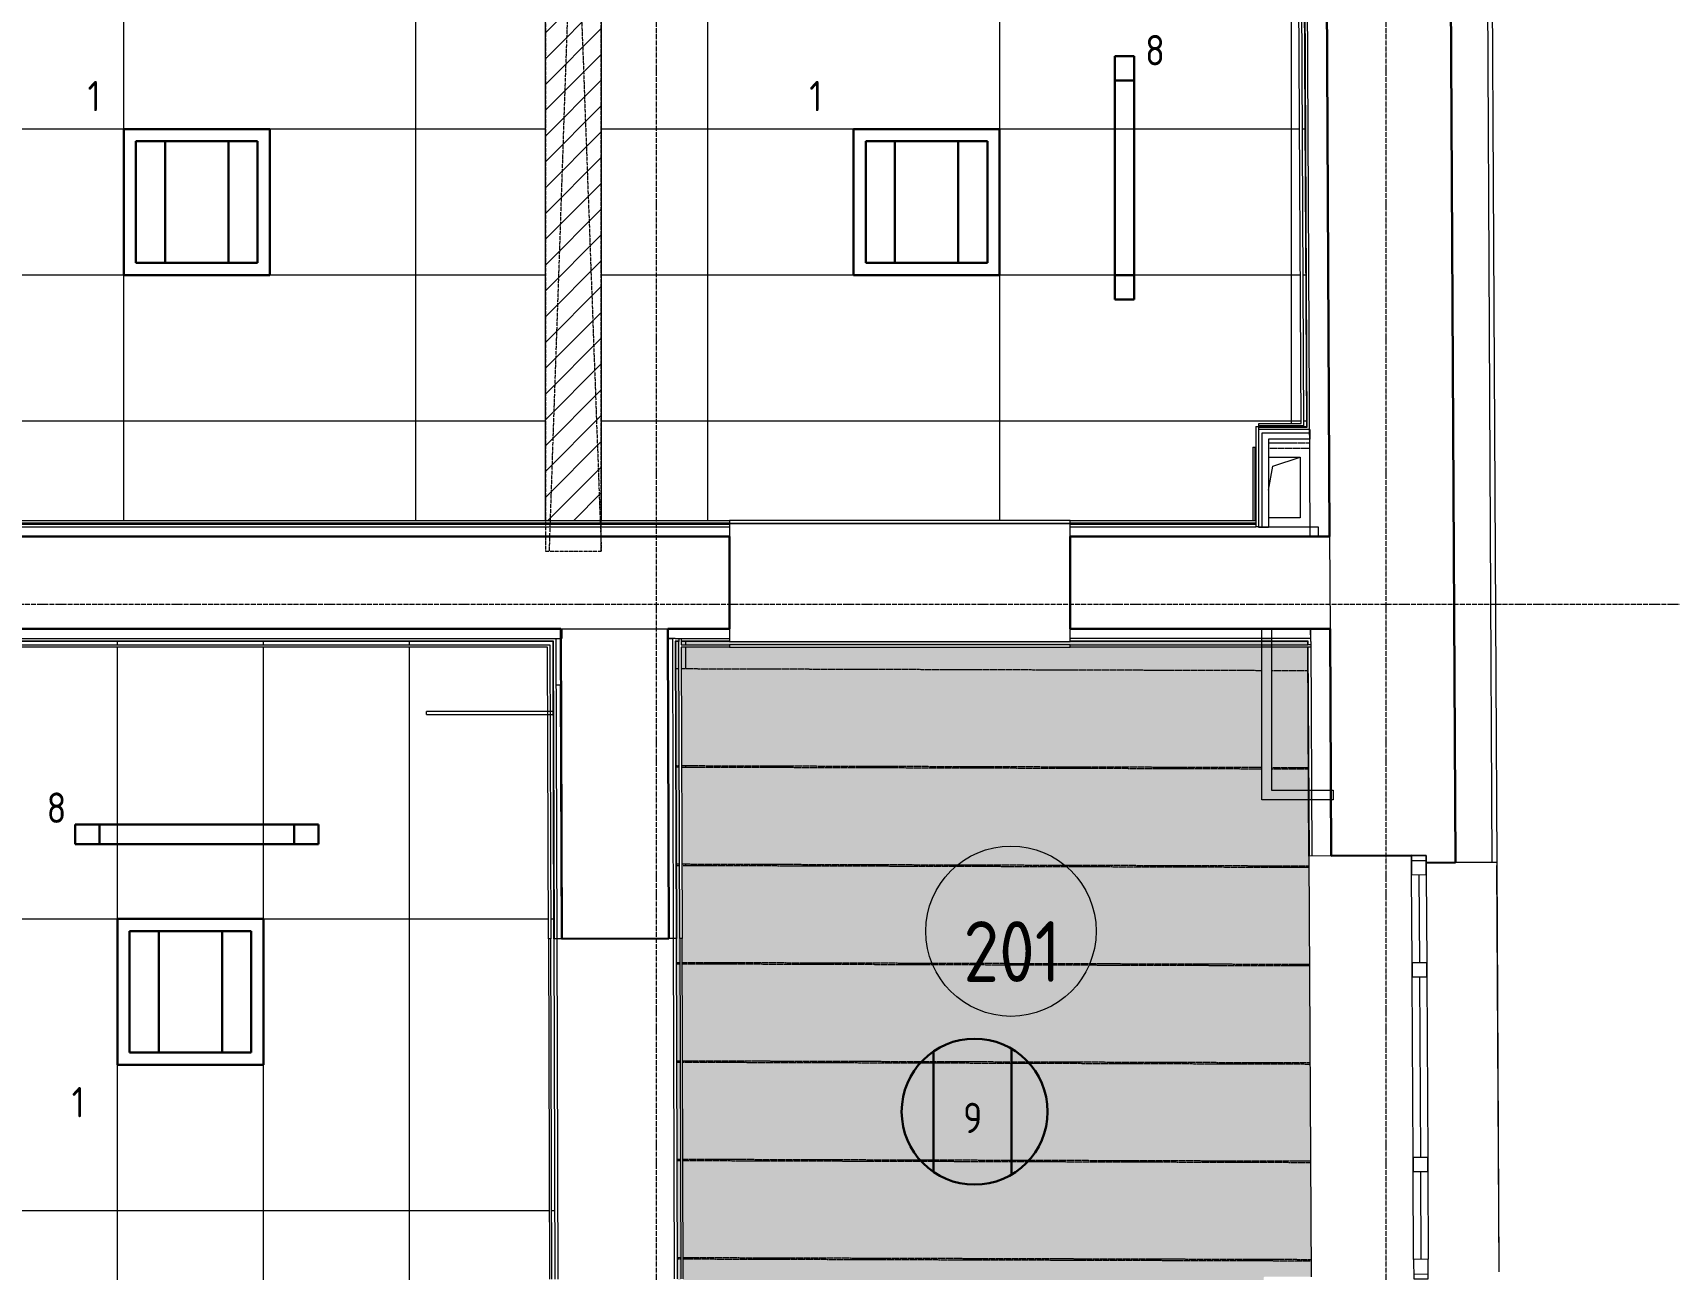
# Model space of a CAD drawing. Header units: millimetres. Extents: x -10474 to 67905, y -3824 to 44223.
# Drawn here: x -2564 to 4163, y 33811 to 38894 of the extents above; entities that cross this region are included whole.
import ezdxf

# ---------------------------------------------------------------- set-up
doc = ezdxf.new("R2010")
doc.units = ezdxf.units.MM
for name, pattern in [('ADSK_Линия сетки', [25, 20, -2.5, 0, -2.5]), ('ADSK_Штрих_ш3 п1_5', [4.5, 3, -1.5]), ('ADSK_Штрихпунктирная 2 точки_ш15 п1_5 п1_5 п1_5', [19.5, 15, -1.5, 0, -1.5, 0, -1.5])]:
    doc.linetypes.add(name, pattern=pattern)
for name, color, linetype, lineweight in [('_ Окна', 7, 'Continuous', 9), ('Аннотация', 7, 'Continuous', 20), ('Каркас', 7, 'Continuous', 18), ('Марки помещений', 7, 'Continuous', 20), ('Обобщенные модели', 7, 'Continuous', 18), ('Окна', 7, 'Continuous', 9), ('Оси', 7, 'Continuous', 9), ('Перекрытие', 7, 'Continuous', 18), ('Потолки', 7, 'Continuous', 9), ('Потолки штриховка', 7, 'Continuous', 9), ('Стены внутренние', 7, 'Continuous', 18), ('Стены наружные', 7, 'Continuous', 18), ('Стены несущие', 7, 'Continuous', 30), ('Стены отделка', 7, 'Continuous', 30), ('Стены штриховка', 7, 'Continuous', 9)]:
    doc.layers.add(name, color=color, linetype=linetype, lineweight=lineweight)
doc.layers.add('Линии', color=7, linetype='Continuous', lineweight=9, true_color=0x00a600)
doc.styles.add('GOST Common_1', font='GOST_Common.ttf', dxfattribs={"width": 0.9, "height": 250})
doc.styles.add('GOST Common_4', font='GOST_Common.ttf', dxfattribs={"width": 0.9, "height": 125})

# ---------------------------------------------------------------- blocks, each defined once
blk = doc.blocks.new('GM_Отверстие прямоугольное _в плите_ - Отверстие-1400775-План потолков 2-го этажа')
at = {"layer": 'Обобщенные модели'}
for p, q in [((-54.9, 125), (75, 125)), ((-54.9, -10.9), (-37.5, 87.5)), ((-37.5, 87.5), (75, 125)), ((75, 125), (75, -125)), ((75, -125), (-54.9, -125))]:
    blk.add_line(p, q, dxfattribs=at)
blk = doc.blocks.new('окно трехпол с фрамугой - 1700-2320_h_ _нов_-4597698-План потолков 2-го этажа')
at = {"layer": '_ Окна', "lineweight": 18}
for p, q in [((-870, 75), (-870, 135)), ((-870, 135), (-790, 135)), ((-790, 135), (-790, 75)), ((-430, 75), (-430, 135)), ((-430, 135), (-370, 135)), ((-370, 135), (-370, 75)), ((370, 75), (370, 135)), ((370, 135), (430, 135)), ((430, 135), (430, 75)), ((790, 135), (790, 75)), ((870, 135), (790, 135)), ((870, 75), (870, 135)), ((-790, 75), (-870, 75)), ((-370, 75), (-430, 75)), ((430, 75), (370, 75)), ((790, 75), (870, 75))]:
    blk.add_line(p, q, dxfattribs=at)
at = {"layer": '_ Окна'}
for p, q in [((-850, 75), (-850, 135)), ((850, 75), (850, 135)), ((-790, 105), (-430, 105)), ((-370, 105), (370, 105)), ((430, 105), (790, 105))]:
    blk.add_line(p, q, dxfattribs=at)
at = {"layer": 'Окна'}
for p, q in [((-870, 135), (-870, 75)), ((-790, 135), (-870, 135)), ((-790, 135), (-430, 135)), ((-370, 135), (-430, 135)), ((-370, 135), (370, 135)), ((430, 135), (370, 135)), ((430, 135), (790, 135)), ((870, 135), (790, 135)), ((870, 75), (870, 135)), ((-870, 75), (-790, 75)), ((-430, 75), (-790, 75)), ((-430, 75), (-370, 75)), ((370, 75), (-370, 75)), ((370, 75), (430, 75)), ((790, 75), (430, 75)), ((790, 75), (870, 75))]:
    blk.add_line(p, q, dxfattribs=at)
blk = doc.blocks.new('ADSK_Марка_Помещение_ОдноЗначение - Номер-159740-План потолков 2-го этажа')
at = {"layer": 'Марки помещений'}
blk.add_circle((0, 0), 3.5, dxfattribs=at)

msp = doc.modelspace()

# ---------------------------------------------------------------- hatches: boundary and pattern name
at = {"layer": 'Потолки штриховка', "lineweight": 18}
h = msp.add_hatch(dxfattribs=at)
h.set_pattern_fill('FP_13', color=256, style=0, pattern_type=2)
h.set_pattern_definition([(0, (-990, 39098), (0, -600), []), (270, (-990, 39098), (-1200, -7e-14), [])])
h.paths.add_polyline_path([(142.891, 36875.493), (2463.894, 36875.493), (2463.584, 36878.493), (-227.109, 36878.493), (-227.109, 36875.493), (138.114, 36875.493)])
h.paths.add_polyline_path([(-3267.109, 36875.493), (-457.109, 36875.493), (-457.109, 36878.493), (-3267.109, 36878.493)])
h.paths.add_polyline_path([(-4729.225, 36875.493), (-3497.109, 36875.493), (-3497.109, 36878.493), (-4729.225, 36878.493)])
h.paths.add_polyline_path([(2672.565, 37275), (2672.626, 37273), (2674.575, 37273), (2672.575, 37274.99)])
h.paths.add_polyline_path([(2645.588, 42582.445), (2647.527, 42584.445), (2645.577, 42584.445)])
h.paths.add_polyline_path([(382.811, 36888.493), (2450.894, 36888.493), (2450.894, 37190), (2460.894, 37190), (2460.894, 36888.493), (2463.894, 36888.493), (2463.894, 37275), (2672.565, 37275), (2645.527, 42582.445), (1898.634, 42582.445), (1898.634, 42584.445), (1896.634, 42584.445), (1896.634, 42723.446), (-227.109, 42737.71), (-227.109, 42724.709), (1883.634, 42710.534), (1883.634, 42569.445), (2632.653, 42569.445), (2659.498, 37278), (2475.894, 37278), (2476.746, 37288), (2649.498, 37288), (2622.653, 42559.445), (1873.634, 42559.445), (1873.634, 42700.6), (-227.109, 42714.709), (-227.109, 36888.493), (370.772, 36888.493)])
h.paths.add_polyline_path([(-1053.777, 36888.493), (-457.109, 36888.493), (-457.109, 42716.254), (-2541.322, 42730.251), (-2541.322, 42565.802), (-3267.109, 42565.802), (-3267.109, 36888.493), (-2499.245, 36888.493)])
h.paths.add_polyline_path([(-4729.225, 36888.493), (-3497.109, 36888.493), (-3497.109, 42565.802), (-4141.241, 42565.802), (-4141.241, 42740.996), (-6362.788, 42755.916), (-6362.788, 37589.756), (-5383.225, 37589.756), (-5383.225, 37560.756), (-4729.225, 37560.756), (-4729.225, 36891.388)])
h.paths.add_polyline_path([(-5393.225, 37560.756), (-5393.225, 37579.756), (-6362.788, 37579.756), (-6362.788, 37566.756), (-5408.225, 37566.756), (-5408.225, 37564.756), (-5406.225, 37564.756), (-5406.225, 37560.756)])
h.paths.add_polyline_path([(-6385.788, 37566.756), (-6372.788, 37566.756), (-6372.788, 42755.983), (-6385.788, 42755.916), (-6385.788, 37579.756)])
h.paths.add_polyline_path([(-6387.788, 37564.756), (-6385.788, 37566.756), (-6387.788, 37566.756)])
h.paths.add_polyline_path([(-3221.98, 42575.802), (-2551.322, 42575.802), (-2551.322, 42740.319), (-457.109, 42726.254), (-457.109, 42739.254), (-2564.322, 42753.406), (-2564.322, 42590.802), (-2566.322, 42590.802), (-2566.347, 42588.802), (-3267.109, 42588.802), (-3267.109, 42575.802)])
h.paths.add_polyline_path([(-6385.788, 42779.071), (-6387.788, 42781.085), (-6387.788, 42779.085)])
h.paths.add_polyline_path([(-4106.241, 42575.802), (-3497.109, 42575.802), (-3497.109, 42588.802), (-4116.241, 42588.802), (-4116.241, 42590.802), (-4118.241, 42590.802), (-4118.241, 42763.842), (-6385.788, 42779.071), (-6385.784, 42766.071), (-4131.241, 42750.929), (-4131.241, 42575.802), (-4106.697, 42575.802)])
at = {"layer": 'Потолки штриховка', "lineweight": 18, "true_color": 0x787878}
h = msp.add_hatch(dxfattribs=at)
h.set_pattern_fill('FP_49', color=8, style=0, pattern_type=2)
h.set_pattern_definition([(45, (0, 0), (-53.03301, 53.03301), [])])
h.paths.add_polyline_path([(-457.109, 36875.493), (-227.109, 36875.493), (-227.109, 36878.493), (-457.109, 36878.493)])
h.paths.add_polyline_path([(-457.109, 36888.493), (-227.109, 36888.493), (-227.109, 42714.709), (-457.109, 42716.254), (-457.109, 36934.737)])
h.paths.add_polyline_path([(-227.109, 42724.709), (-227.109, 42737.71), (-457.109, 42739.254), (-457.109, 42726.254)])
at = {"layer": 'Потолки штриховка', "lineweight": 18}
h = msp.add_hatch(dxfattribs=at)
h.set_pattern_fill('FP_14', color=256, style=0, pattern_type=2)
h.set_pattern_definition([(90, (-3416.2, 31651.6), (600, -4e-14), []), (0, (-3416.2, 31651.6), (0, -1200), [])])
h.paths.add_polyline_path([(-1006.598, 28807), (-1006.598, 31154.797), (-1019.598, 31154.797), (-1019.598, 28807)])
h.paths.add_polyline_path([(-5390.183, 28807), (-1029.598, 28807), (-1029.598, 31494.797), (-1019.598, 31494.797), (-1019.598, 31164.797), (-1006.598, 31164.797), (-1006.598, 31482.297), (-1000.598, 31482.297), (-1000.598, 31529.797), (-433.915, 31529.797), (-436.913, 32535.61), (-6186.576, 32535.61), (-6186.576, 31432.773), (-6362.788, 31432.773), (-6362.788, 28807), (-6112.917, 28807)])
h.paths.add_polyline_path([(-6385.788, 28807), (-6372.788, 28807), (-6372.788, 31442.773), (-6196.576, 31442.773), (-6196.576, 32535.61), (-6199.576, 32535.61), (-6199.576, 31447.773), (-6201.576, 31447.773), (-6201.576, 31445.773), (-6385.788, 31445.773), (-6385.788, 28977.824)])
h.paths.add_polyline_path([(-423.915, 31529.797), (-410.915, 31529.797), (-413.913, 32535.61), (-426.913, 32535.61), (-424.807, 31829.284)])
h.paths.add_polyline_path([(-417.592, 32765.61), (-414.598, 32765.61), (-425.406, 36091.619), (-437.512, 36091.619), (-427.598, 32765.61), (-425.001, 32765.61)])
h.paths.add_polyline_path([(-440.591, 32765.61), (-437.598, 32765.61), (-448.338, 36091.619), (-946, 36091.619), (-946, 36103.619), (-447.548, 36103.619), (-448.338, 36368.493), (-6372.788, 36368.493), (-6372.788, 33777.771), (-6186.576, 33777.771), (-6186.576, 32765.61), (-608.125, 32765.61)])
h.paths.add_polyline_path([(-6196.576, 32765.61), (-6196.576, 33767.771), (-6382.788, 33768.253), (-6382.788, 36368.493), (-6385.788, 36368.493), (-6385.788, 33764.771), (-6201.578, 33764.771), (-6201.576, 33762.771), (-6199.576, 33762.771), (-6199.576, 32765.61)])
h.paths.add_polyline_path([(-437.548, 36103.619), (-424.548, 36103.619), (-425.406, 36391.493), (-6385.788, 36391.493), (-6385.788, 36378.493), (-438.367, 36378.493), (-438.338, 36368.493)])
h.paths.add_polyline_path([(-423.406, 36391.493), (-423.412, 36393.493), (-425.406, 36391.493), (-423.412, 36391.493)])
h.paths.add_polyline_path([(-6385.788, 36391.493), (-6387.788, 36393.493), (-6387.788, 36391.493)])
h = msp.add_hatch(dxfattribs=at)
h.set_pattern_fill('FP_27', color=256, style=0, pattern_type=2)
h.set_pattern_definition([(0, (0, 762), (762, 76.2), [7.62, -373.38, 7.62, -373.38]), (0, (76.2, 91.44), (762, 76.2), [7.62, -220.98, 7.62, -525.78]), (0, (152.4, 106.68), (762, 76.2), [7.62, -68.58, 7.62, -678.18]), (0, (457.2, 60.96), (762, 76.2), [7.62, -220.98, 7.62, -525.78]), (0, (533.4, 45.72), (762, 76.2), [7.62, -68.58, 7.62, -678.18])])
h.paths.add_polyline_path([(2757.261, 20612), (2756.999, 20615), (148.622, 20615), (148.637, 20612), (2753.56, 20612)])
h.paths.add_polyline_path([(125.636, 20612), (138.631, 20612), (91.471, 36391.493), (78.477, 36391.493), (125.63, 20612)])
h.paths.add_polyline_path([(148.592, 20625), (2757.195, 20625), (2742.747, 23461.482), (2497.87, 23461.482), (2497.87, 23463.482), (2495.87, 23463.482), (2495.87, 25728.4), (2497.87, 25728.4), (2497.87, 25730.4), (2731.245, 25730.4), (2702.114, 31451.28), (2497.87, 31451.28), (2497.87, 31453.28), (2495.87, 31453.28), (2495.87, 33778.306), (2497.87, 33779.375), (2497.87, 33780.306), (2690.328, 33780.306), (2680.362, 35740.947), (2487.87, 35740.947), (2487.87, 36368.493), (101.546, 36368.493), (148.548, 20639.518)])
h.paths.add_polyline_path([(2677.055, 35780.947), (2680.159, 35780.947), (2677.055, 36368.493), (2527.87, 36368.493), (2527.87, 35780.947), (2637.674, 35780.947)])
h.paths.add_polyline_path([(2664.121, 36378.493), (2677.122, 36378.493), (2677.055, 36391.493), (2527.87, 36391.493), (2527.87, 36378.493), (2559.895, 36378.493)])
h.paths.add_polyline_path([(101.546, 36378.493), (2487.87, 36378.493), (2487.87, 36391.493), (101.477, 36391.493), (101.516, 36378.493)])
at = {"layer": 'Стены внутренние'}
for points in [[(2487.87, 35780.947), (2527.87, 35780.947), (2527.87, 36403.493), (2487.87, 36403.493), (2487.87, 35868.617)], [(2635.094, 35740.947), (2692.362, 35740.947), (2692.159, 35780.947), (2487.87, 35780.947), (2487.87, 35740.947), (2559.895, 35740.947)]]:
    msp.add_hatch(color=256, dxfattribs=at).paths.add_polyline_path(points)

# ---------------------------------------------------------------- linework, layer by layer
at = {"layer": 'Каркас', "color": 8, "linetype": 'ADSK_Штрих_ш3 п1_5', "lineweight": 9, "true_color": 0x808080}
for p, q in [((2684.912, 37206.7), (2515.894, 37206.7)), ((2515.894, 37186.7), (2685.014, 37186.7)), ((78.809, 36280.22), (91.81, 36280.181)), ((101.81, 36280.151), (2487.87, 36273.021)), ((2527.87, 36272.901), (2677.661, 36272.454)), ((93.005, 35880.175), (80.005, 35880.214)), ((80.018, 35875.813), (93.018, 35875.774)), ((2487.87, 35873.019), (103.005, 35880.146)), ((103.018, 35875.744), (2487.87, 35868.617)), ((2679.694, 35872.446), (2527.87, 35872.899)), ((2527.87, 35868.498), (2679.716, 35868.044)), ((94.213, 35475.768), (81.213, 35475.807)), ((81.226, 35471.406), (94.227, 35471.367)), ((2681.749, 35468.036), (104.214, 35475.739)), ((104.227, 35471.337), (2681.772, 35463.634)), ((95.422, 35071.361), (82.422, 35071.4)), ((82.435, 35066.999), (95.435, 35066.96)), ((2683.805, 35063.627), (105.422, 35071.331)), ((105.435, 35066.93), (2683.827, 35059.225)), ((96.63, 34666.954), (83.63, 34666.993)), ((83.643, 34662.592), (96.644, 34662.553)), ((2685.86, 34659.217), (106.631, 34666.924)), ((106.644, 34662.523), (2685.883, 34654.815)), ((97.839, 34262.547), (84.839, 34262.586)), ((84.852, 34258.184), (97.852, 34258.146)), ((2687.916, 34254.807), (107.839, 34262.517)), ((107.852, 34258.116), (2687.938, 34250.406)), ((99.047, 33858.14), (86.047, 33858.179)), ((86.06, 33853.777), (99.061, 33853.739)), ((2689.972, 33850.398), (109.048, 33858.11)), ((109.061, 33853.709), (2689.994, 33845.996))]:
    msp.add_line(p, q, dxfattribs=at)
at = {"layer": 'Линии', "color": 7, "linetype": 'ADSK_Штрихпунктирная 2 точки_ш15 п1_5 п1_5 п1_5'}
for p, q in [((-457.109, 42990.327), (-227.109, 36763.493)), ((-457.109, 42990.327), (-457.109, 36763.493)), ((-440.538, 36763.493), (-227.109, 42990.327)), ((-227.109, 36763.493), (-227.109, 42990.327)), ((-457.109, 36763.493), (-227.109, 36763.493))]:
    msp.add_line(p, q, dxfattribs=at)
at = {"layer": 'Линии', "color": 5, "lineweight": 30, "true_color": 0x0000ff}
for p, q in [((1883.459, 38798.011), (1963.459, 38798.011)), ((1883.459, 37798.011), (1883.459, 38798.011)), ((1963.459, 38798.011), (1963.459, 37798.011)), ((1883.459, 38698.011), (1963.459, 38698.011)), ((-2190, 38498.011), (-1590, 38498.011)), ((-2190, 37898.011), (-2190, 38498.011)), ((-1590, 38498.011), (-1590, 37898.011)), ((810, 38498.011), (1410, 38498.011)), ((810, 37898.011), (810, 38498.011)), ((1410, 38498.011), (1410, 37898.011)), ((-1640, 38448.011), (-2140, 38448.011)), ((-2140, 38448.011), (-2140, 37948.011)), ((-2020, 38448.011), (-2020, 37948.011)), ((-1760, 38448.011), (-1760, 37948.011)), ((-1640, 37948.011), (-1640, 38448.011)), ((1360, 38448.011), (860, 38448.011)), ((860, 38448.011), (860, 37948.011)), ((980, 38448.011), (980, 37948.011)), ((1240, 38448.011), (1240, 37948.011)), ((1360, 37948.011), (1360, 38448.011)), ((-2140, 37948.011), (-1640, 37948.011)), ((860, 37948.011), (1360, 37948.011)), ((-1590, 37898.011), (-2190, 37898.011)), ((1410, 37898.011), (810, 37898.011)), ((1963.459, 37898.011), (1883.459, 37898.011)), ((1963.459, 37798.011), (1883.459, 37798.011)), ((-2390, 35559.027), (-2390, 35639.027)), ((-2390, 35639.027), (-1390, 35639.027)), ((-2290, 35559.027), (-2290, 35639.027)), ((-1490, 35639.027), (-1490, 35559.027)), ((-1390, 35639.027), (-1390, 35559.027)), ((-1390, 35559.027), (-2390, 35559.027)), ((-2216.225, 35251.594), (-1616.225, 35251.594)), ((-2216.225, 34651.594), (-2216.225, 35251.594)), ((-1616.225, 35251.594), (-1616.225, 34651.594)), ((-1666.225, 35201.594), (-2166.225, 35201.594)), ((-2166.225, 35201.594), (-2166.225, 34701.594)), ((-2046.225, 35201.594), (-2046.225, 34701.594)), ((-1786.225, 35201.594), (-1786.225, 34701.594)), ((-1666.225, 34701.594), (-1666.225, 35201.594)), ((1458.898, 34199.982), (1458.898, 34717.886)), ((-1616.225, 34651.594), (-2216.225, 34651.594)), ((-2166.225, 34701.594), (-1666.225, 34701.594)), ((1138.898, 34707.124), (1138.898, 34210.743))]:
    msp.add_line(p, q, dxfattribs=at)
msp.add_circle((1307.426, 34458.934), 300, dxfattribs=at)
at = {"layer": 'Оси', "linetype": 'ADSK_Линия сетки'}
for p, q in [((-0.435, -3024.361), (-0.435, 44222.998)), ((2999.565, -3024.361), (2999.565, 44222.998)), ((-9674.401, 36545), (56004.853, 36545))]:
    msp.add_line(p, q, dxfattribs=at)
at = {"layer": 'Перекрытие'}
for p, q in [((120, 36378.493), (120, 36391.493)), ((120, 36280.097), (120, 36368.493)), ((120, 35875.693), (120, 35880.095)), ((120, 35471.29), (120, 35475.691)), ((120, 35066.886), (120, 35071.288)), ((120, 34662.483), (120, 34666.885)), ((120, 34258.079), (120, 34262.481)), ((120, 33853.676), (120, 33858.078))]:
    msp.add_line(p, q, dxfattribs=at)
at = {"layer": 'Потолки'}
for p, q in [((-457.109, 36888.493), (-457.109, 42716.254)), ((-227.109, 42714.709), (-227.109, 36888.493)), ((-457.109, 36875.493), (-457.109, 36878.493)), ((-227.109, 36878.493), (-227.109, 36875.493)), ((91.477, 36391.493), (78.477, 36391.493)), ((2677.122, 36378.493), (2677.055, 36391.493)), ((2680.159, 35780.947), (2677.172, 36368.493))]:
    msp.add_line(p, q, dxfattribs=at)
at = {"layer": 'Стены внутренние'}
for p, q in [((2450.894, 37190), (2450.894, 36888.493)), ((2450.894, 37190), (2460.894, 37190)), ((2460.894, 36888.493), (2460.894, 37190)), ((1700, 36888.493), (300, 36888.493)), ((300, 36878.493), (1700, 36878.493)), ((1700, 36378.493), (300, 36378.493)), ((300, 36368.493), (1700, 36368.493)), ((-444.764, 35169.729), (-440.591, 33769.735)), ((-430.591, 33769.765), (-434.764, 35169.758)), ((-409.765, 35169.833), (-405.592, 33769.839)), ((74.307, 33771.273), (70.123, 35171.267)), ((95.123, 35171.342), (99.307, 33771.348)), ((109.307, 33771.378), (105.123, 35171.372))]:
    msp.add_line(p, q, dxfattribs=at)
at = {"layer": 'Стены наружные'}
for p, q in [((2463.894, 37275), (2463.894, 36888.493)), ((2463.894, 37275), (2475.894, 37275)), ((2475.894, 36863.493), (2475.894, 37275)), ((1700, 36875.493), (300, 36875.493)), ((2463.894, 36878.493), (2463.894, 36875.493)), ((2475.894, 36863.493), (2463.894, 36863.493)), ((300, 36391.493), (1700, 36391.493)), ((-424.548, 36103.619), (-946, 36103.619)), ((-946, 36091.619), (-946, 36103.619)), ((-946, 36091.619), (-424.512, 36091.619)), ((-424.548, 36103.619), (-424.512, 36091.619)), ((2681.539, 35509.483), (2690.328, 33780.306)), ((3453.681, 35483.408), (3462.205, 33806.429)), ((3454.747, 35470.529), (3453.747, 35470.524)), ((3463.235, 33800.595), (3454.747, 35470.529)), ((-421.765, 35169.797), (-417.592, 33769.803)), ((86.307, 33771.309), (82.123, 35171.303))]:
    msp.add_line(p, q, dxfattribs=at)
at = {"layer": 'Стены несущие'}
for p, q in [((3283.683, 35482.544), (3244.068, 43276.41)), ((2766.861, 36823.493), (2736.636, 42769.806)), ((300, 36823.493), (-6417.788, 36823.493)), ((300, 36823.493), (300, 36443.493)), ((1700, 36443.493), (1700, 36823.493)), ((2766.861, 36823.493), (1700, 36823.493)), ((-393.681, 36443.493), (-6417.788, 36443.493)), ((-389.875, 35169.893), (-393.681, 36443.493)), ((46.321, 36443.493), (50.123, 35171.207)), ((300, 36443.493), (46.441, 36443.493)), ((1700, 36443.493), (2768.792, 36443.493)), ((2773.537, 35509.951), (2768.792, 36443.505)), ((-392.875, 36213.485), (-389.765, 35169.893)), ((3103.533, 35511.628), (2773.537, 35509.951)), ((3283.683, 35482.544), (3163.685, 35481.934)), ((50.123, 35171.207), (-389.875, 35169.893))]:
    msp.add_line(p, q, dxfattribs=at)
at = {"layer": 'Стены отделка', "lineweight": 9}
for p, q in [((3413.212, 43445.278), (3453.681, 35483.408)), ((2686.862, 36823.086), (2656.637, 42769.4)), ((2649.498, 37288), (2622.704, 42559.445)), ((2632.653, 42569.445), (2659.549, 37278)), ((2672.565, 37275), (2645.588, 42582.445)), ((2475.894, 37278), (2475.894, 37288)), ((2475.894, 37288), (2649.498, 37288)), ((2659.549, 37278), (2475.894, 37278)), ((2475.894, 37275), (2672.565, 37275)), ((2685.894, 37263), (2475.894, 37263)), ((2515.894, 37223), (2515.894, 36860)), ((2685.894, 37223), (2515.894, 37223)), ((2685.894, 37263), (2685.894, 37223)), ((-5406.225, 36875.493), (300, 36875.493)), ((300, 36878.493), (-5393.225, 36878.493)), ((-5383.225, 36888.493), (300, 36888.493)), ((300, 36888.493), (300, 36878.493)), ((300, 36875.493), (300, 36823.493)), ((1700, 36878.493), (1700, 36888.493)), ((1700, 36888.493), (2463.894, 36888.493)), ((2463.894, 36878.493), (1700, 36878.493)), ((1700, 36823.493), (1700, 36875.493)), ((1700, 36875.493), (2463.894, 36875.493)), ((2463.894, 36888.493), (2463.894, 36878.493)), ((2463.894, 36875.493), (2463.894, 36863.493)), ((2475.894, 36860), (2475.894, 36863.493)), ((2475.894, 36863.493), (2720, 36863.493)), ((2515.894, 36860), (2475.894, 36860)), ((2766.861, 36823.493), (2686.862, 36823.086)), ((2720, 36863.493), (2720, 36823.493)), ((-6397.788, 36403.493), (-390, 36403.493)), ((-413.442, 36403.493), (-409.765, 35169.833)), ((-390, 36443.493), (-390, 36403.493)), ((46.441, 36403.493), (46.441, 36443.493)), ((46.441, 36403.493), (66.441, 36403.553)), ((76.441, 36403.493), (46.441, 36403.493)), ((70.123, 35171.267), (66.441, 36403.553)), ((300, 36443.493), (300, 36391.493)), ((1700, 36391.493), (1700, 36443.493)), ((2487.87, 35740.947), (2487.87, 36443.493)), ((2527.87, 36443.493), (2527.87, 35780.947)), ((2688.792, 36443.493), (2688.792, 36403.493)), ((2688.792, 36403.493), (2688.995, 36403.493)), ((2688.793, 36443.098), (2768.792, 36443.505)), ((2689.056, 36391.493), (2688.793, 36443.098)), ((-425.406, 36391.493), (-6385.788, 36391.493)), ((-6385.788, 36378.493), (-438.367, 36378.493)), ((-448.338, 36368.493), (-6372.788, 36368.493)), ((-444.764, 35169.729), (-448.338, 36368.493)), ((-438.367, 36378.493), (-434.764, 35169.758)), ((-421.765, 35169.797), (-425.406, 36391.493)), ((78.477, 36391.493), (82.123, 35171.303)), ((95.123, 35171.342), (91.477, 36391.493)), ((300, 36391.493), (101.477, 36391.493)), ((101.477, 36391.493), (101.516, 36378.493)), ((101.516, 36378.493), (300, 36378.493)), ((101.546, 36368.493), (105.123, 35171.372)), ((300, 36368.493), (101.546, 36368.493)), ((300, 36378.493), (300, 36368.493)), ((2677.055, 36391.493), (1700, 36391.493)), ((1700, 36378.493), (2677.122, 36378.493)), ((1700, 36368.493), (1700, 36378.493)), ((2677.172, 36368.493), (1700, 36368.493)), ((-412.875, 36213.425), (-392.875, 36213.485)), ((2781.463, 35740.947), (2487.87, 35740.947)), ((2527.87, 35780.947), (2781.463, 35780.947)), ((2681.539, 35509.483), (2680.159, 35780.947)), ((2781.463, 35780.947), (2781.463, 35740.947)), ((2773.537, 35509.951), (2681.539, 35509.483)), ((3453.681, 35483.408), (3283.683, 35482.544)), ((-434.764, 35169.758), (-444.764, 35169.729)), ((-389.875, 35169.893), (-421.765, 35169.797)), ((82.123, 35171.303), (50.123, 35171.207)), ((105.123, 35171.372), (95.123, 35171.342))]:
    msp.add_line(p, q, dxfattribs=at)
at = {"layer": 'Стены штриховка'}
for p, q in [((3393.313, 43425.411), (3433.681, 35483.306)), ((2674.575, 37273), (2647.577, 42584.445)), ((2475.894, 37273), (2674.575, 37273)), ((2488.894, 36860), (2488.894, 37250)), ((2488.894, 37250), (2685.894, 37250)), ((-5408.225, 36873.493), (300, 36873.493)), ((1700, 36873.493), (2463.894, 36873.493)), ((-5418.225, 36863.493), (300, 36863.493)), ((1700, 36863.493), (2463.894, 36863.493)), ((2766.861, 36823.493), (2768.792, 36443.505)), ((-393.681, 36443.493), (46.321, 36443.493)), ((76.441, 36403.493), (300, 36403.493)), ((91.441, 36403.493), (91.477, 36391.493)), ((101.441, 36403.493), (101.477, 36391.493)), ((2688.792, 36403.493), (1700, 36403.493)), ((-423.412, 36393.493), (-6387.788, 36393.493)), ((-419.765, 35169.803), (-423.412, 36393.493)), ((76.471, 36393.493), (80.123, 35171.297)), ((91.471, 36393.493), (76.471, 36393.493)), ((300, 36393.493), (101.471, 36393.493)), ((2679.045, 36393.493), (1700, 36393.493)), ((2689.122, 36378.493), (2677.122, 36378.493)), ((2689.173, 36368.493), (2677.172, 36368.493)), ((2679.122, 36378.493), (2679.045, 36393.493)), ((2683.539, 35509.494), (2679.172, 36368.493)), ((2689.056, 36391.493), (2693.538, 35509.544))]:
    msp.add_line(p, q, dxfattribs=at)

# ---------------------------------------------------------------- block references
at = {"layer": 'Марки помещений', "xscale": 99.99999999999993, "yscale": 99.99999999999993, "zscale": 99.99999999999993}
msp.add_blockref('ADSK_Марка_Помещение_ОдноЗначение - Номер-159740-План потолков 2-го этажа', (1456.895, 35200.799), dxfattribs=at)
at = {"layer": 'Обобщенные модели'}
msp.add_blockref('GM_Отверстие прямоугольное _в плите_ - Отверстие-1400775-План потолков 2-го этажа', (2570.765, 37025.033), dxfattribs=at)
at = {"layer": 'Окна', "rotation": 270.2912255442423}
msp.add_blockref('окно трехпол с фрамугой - 1700-2320_h_ _нов_-4597698-План потолков 2-го этажа', (3032.956, 34641.258), dxfattribs=at)

# ---------------------------------------------------------------- texts
at = {"layer": 'Аннотация', "lineweight": 9, "char_height": 125, "width": 175.5, "attachment_point": 5, "line_spacing_factor": 1.022766, "style": 'GOST Common_4'}
for s, insert in [('\\pt180,360,540,720,900,1080,1260,1440,1620,1800,1980,2160,2340,2520,2700,2880,3060,3240,3420,3600,3780,3960,4140,4320,4500,4680,4860,5040,5220,5400,5580,5760;8 ', (2048.996, 38822.323)), ('\\pt180,360,540,720,900,1080,1260,1440,1620,1800,1980,2160,2340,2520,2700,2880,3060,3240,3420,3600,3780,3960,4140,4320,4500,4680,4860,5040,5220,5400,5580,5760;1 ', (-2311.998, 38633.753)), ('\\pt180,360,540,720,900,1080,1260,1440,1620,1800,1980,2160,2340,2520,2700,2880,3060,3240,3420,3600,3780,3960,4140,4320,4500,4680,4860,5040,5220,5400,5580,5760;1 ', (654.458, 38633.753)), ('\\pt180,360,540,720,900,1080,1260,1440,1620,1800,1980,2160,2340,2520,2700,2880,3060,3240,3420,3600,3780,3960,4140,4320,4500,4680,4860,5040,5220,5400,5580,5760;8 ', (-2466.517, 35708.29)), ('\\pt180,360,540,720,900,1080,1260,1440,1620,1800,1980,2160,2340,2520,2700,2880,3060,3240,3420,3600,3780,3960,4140,4320,4500,4680,4860,5040,5220,5400,5580,5760;1 ', (-2377.233, 34497.942)), ('\\pt180,360,540,720,900,1080,1260,1440,1620,1800,1980,2160,2340,2520,2700,2880,3060,3240,3420,3600,3780,3960,4140,4320,4500,4680,4860,5040,5220,5400,5580,5760;9 ', (1299.596, 34433.117))]:
    msp.add_mtext(s, dxfattribs=dict(at, insert=insert))
at = {"layer": 'Марки помещений', "lineweight": 9, "insert": (1461.838, 35117.217), "char_height": 250, "width": 441, "attachment_point": 5, "line_spacing_factor": 1.022766, "style": 'GOST Common_1'}
msp.add_mtext('\\pt450,900,1350,1800,2250,2700,3150,3600,4050,4500,4950,5400,5850,6300,6750,7200,7650,8100,8550,9000,9450,9900,10350,10800,11250,11700,12150,12600,13050,13500,13950,14400;201', dxfattribs=at)

doc.saveas('drawing.dxf')
